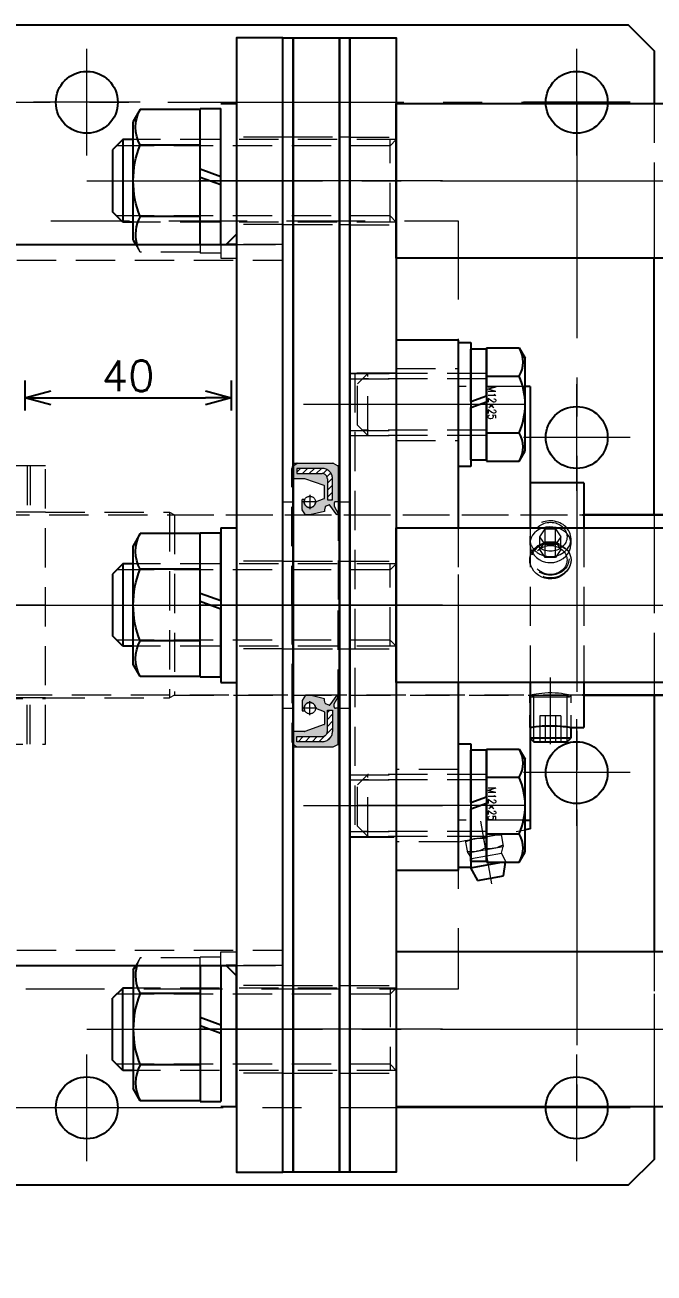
# Model space of a CAD drawing. Header units: millimetres. Extents: x 0 to 38884, y -3675 to 8056.
# Drawn here: x 27714.7 to 27836.7, y 4391.6 to 4633.7 of the extents above; entities that cross this region are included whole.
import ezdxf

# ---------------------------------------------------------------- set-up
doc = ezdxf.new("R2010")
doc.units = ezdxf.units.MM
doc.header["$LTSCALE"] = 2.4
doc.header["$PDMODE"] = 99
doc.header["$PDSIZE"] = 1
for name, pattern in [('CENTER2', [28.575, 19.05, -3.175, 3.175, -3.175]), ('Dashed', [2, 1, -1]), ('HIDDEN', [9.525, 6.35, -3.175]), ('HIDDEN2', [4.7625, 3.175, -1.5875])]:
    doc.linetypes.add(name, pattern=pattern)
for name, color, linetype, lineweight in [('01_外形線', 7, 'Continuous', 25), ('02_細線', 5, 'Continuous', 13), ('03_かくれ線', 6, 'HIDDEN2', 13), ('04_HIDDEN', 2, 'HIDDEN', 13), ('04_中心線', 1, 'CENTER2', 9), ('05_CENTER', 4, 'CENTER2', 13), ('08_DIM', 3, 'Continuous', 13)]:
    doc.layers.add(name, color=color, linetype=linetype, lineweight=lineweight)
doc.styles.add('KSS_TXT', font='txt.shx', dxfattribs={"bigfont": 'extfont2.shx'})
doc.styles.add('寸法用', font='simplex.shx', dxfattribs={"width": 0.8, "bigfont": '@extfont2.shx'})
doc.dimstyles.new('KSS_DIM', dxfattribs={"dimscale": 2, "dimtxt": 3, "dimasz": 2.5, "dimexe": 1.25, "dimexo": 0.625, "dimtad": 1, "dimdsep": 46, "dimtxsty": 'KSS_TXT', "dimblk": 'OPEN30', "dimcen": 0, "dimazin": 2, "dimtfac": 0.75, "dimtmove": 0, "dimatfit": 3, "dimldrblk": 'OPEN30', "dimfxl": 1.25, "dimtolj": 1, "dimarcsym": 0})
pattern_1 = [(225, (33364.2703, 4922.6824), (0.67351921, -0.67351921), [])]

# ---------------------------------------------------------------- blocks, each defined once
blk = doc.blocks.new('_Open30')
at = {"color": 0, "linetype": 'ByBlock', "lineweight": -2}
for p, q in [((-1, 0.2679), (0, 0)), ((0, 0), (-1, -0.2679)), ((0, 0), (-1, 0))]:
    blk.add_line(p, q, dxfattribs=at)
blk = doc.blocks.new('*D1161')
at = {"layer": '08_DIM', "color": 0, "lineweight": -2, "transparency": 16777216}
for p, q in [((27336.21, 4419.94), (27336.21, 4127.43)), ((28174.21, 4419.94), (28174.21, 4127.43)), ((27361.21, 4139.93), (28149.21, 4139.93))]:
    blk.add_line(p, q, dxfattribs=at)
at = {"layer": 'Defpoints', "color": 0, "transparency": 16777216}
for p in [(27336.21, 4426.19), (28174.21, 4426.19), (28174.21, 4139.93)]:
    blk.add_point(p, dxfattribs=at)
at = {"layer": '08_DIM', "color": 0, "lineweight": -2, "transparency": 16777216, "xscale": 25, "yscale": 25, "zscale": 25, "rotation": 180}
blk.add_blockref('_Open30', (27336.21, 4139.93), dxfattribs=at)
at = {"layer": '08_DIM', "color": 0, "lineweight": -2, "transparency": 16777216, "xscale": 25, "yscale": 25, "zscale": 25}
blk.add_blockref('_Open30', (28174.21, 4139.93), dxfattribs=at)
at = {"layer": '08_DIM', "color": 0, "transparency": 16777216, "insert": (27755.21, 4161.18), "char_height": 30, "attachment_point": 5, "style": 'KSS_TXT'}
blk.add_mtext('\\A1;838', dxfattribs=at)
blk = doc.blocks.new('*D1164')
at = {"layer": '08_DIM', "color": 0, "lineweight": -2, "transparency": 16777216}
for p, q in [((27351.21, 4422.52), (27351.21, 4208.84)), ((28159.21, 4422.52), (28159.21, 4208.84)), ((27376.21, 4221.34), (28134.21, 4221.34))]:
    blk.add_line(p, q, dxfattribs=at)
at = {"layer": 'Defpoints', "color": 0, "transparency": 16777216}
for p in [(27351.21, 4428.77), (28159.21, 4428.77), (28159.21, 4221.34)]:
    blk.add_point(p, dxfattribs=at)
at = {"layer": '08_DIM', "color": 0, "lineweight": -2, "transparency": 16777216, "xscale": 25, "yscale": 25, "zscale": 25, "rotation": 180}
blk.add_blockref('_Open30', (27351.21, 4221.34), dxfattribs=at)
at = {"layer": '08_DIM', "color": 0, "lineweight": -2, "transparency": 16777216, "xscale": 25, "yscale": 25, "zscale": 25}
blk.add_blockref('_Open30', (28159.21, 4221.34), dxfattribs=at)
at = {"layer": '08_DIM', "color": 0, "transparency": 16777216, "insert": (27755.21, 4242.59), "char_height": 30, "attachment_point": 5, "style": 'KSS_TXT'}
blk.add_mtext('\\A1;808', dxfattribs=at)
blk = doc.blocks.new('*D1185')
at = {"layer": '08_DIM', "color": 0, "lineweight": -2, "transparency": 16777216}
for p, q in [((28211.21, 4437.44), (28211.21, 3666.91)), ((24931.71, 3879.94), (24931.71, 3666.91)), ((24956.71, 3679.41), (28186.21, 3679.41))]:
    blk.add_line(p, q, dxfattribs=at)
at = {"layer": 'Defpoints', "color": 0, "transparency": 16777216}
for p in [(28211.21, 4443.69), (24931.71, 3886.19), (28211.21, 3679.41)]:
    blk.add_point(p, dxfattribs=at)
at = {"layer": '08_DIM', "color": 0, "lineweight": -2, "transparency": 16777216, "xscale": 25, "yscale": 25, "zscale": 25, "rotation": 180}
blk.add_blockref('_Open30', (24931.71, 3679.41), dxfattribs=at)
at = {"layer": '08_DIM', "color": 0, "lineweight": -2, "transparency": 16777216, "xscale": 25, "yscale": 25, "zscale": 25}
blk.add_blockref('_Open30', (28211.21, 3679.41), dxfattribs=at)
at = {"layer": '08_DIM', "color": 0, "transparency": 16777216, "insert": (26571.46, 3700.66), "char_height": 30, "attachment_point": 5, "style": 'KSS_TXT'}
blk.add_mtext('\\A1;3279.5', dxfattribs=at)
blk = doc.blocks.new('*D1196')
at = {"layer": '08_DIM', "color": 0, "lineweight": -2, "transparency": 16777216}
for p, q in [((28211.21, 4437.44), (28211.21, 3755.72)), ((26474.71, 4409.94), (26474.71, 3755.72)), ((26499.71, 3768.22), (28186.21, 3768.22))]:
    blk.add_line(p, q, dxfattribs=at)
at = {"layer": 'Defpoints', "color": 0, "transparency": 16777216}
for p in [(28211.21, 4443.69), (26474.71, 4416.19), (28211.21, 3768.22)]:
    blk.add_point(p, dxfattribs=at)
at = {"layer": '08_DIM', "color": 0, "lineweight": -2, "transparency": 16777216, "xscale": 25, "yscale": 25, "zscale": 25, "rotation": 180}
blk.add_blockref('_Open30', (26474.71, 3768.22), dxfattribs=at)
at = {"layer": '08_DIM', "color": 0, "lineweight": -2, "transparency": 16777216, "xscale": 25, "yscale": 25, "zscale": 25}
blk.add_blockref('_Open30', (28211.21, 3768.22), dxfattribs=at)
at = {"layer": '08_DIM', "color": 0, "transparency": 16777216, "insert": (27342.96, 3789.47), "char_height": 30, "attachment_point": 5, "style": 'KSS_TXT'}
blk.add_mtext('\\A1;1736.5', dxfattribs=at)
blk = doc.blocks.new('A$C5D2D39D7_1')
at = {"color": 0}
for points in [[(-152.5, 112.5), (152.5, 112.5), (157.5, 107.5), (157.5, -107.5), (152.5, -112.5), (-152.5, -112.5), (-157.5, -107.5), (-157.5, 107.5)], [(-119.5, 74.5), (119.5, 74.5), (119.5, -74.5), (-119.5, -74.5)]]:
    blk.add_lwpolyline(points, close=True, dxfattribs=at)
for centre in [(47.5, 97.5), (142.5, 97.5), (142.5, 32.5), (142.5, -32.5), (47.5, -97.5), (142.5, -97.5)]:
    blk.add_circle(centre, 6, dxfattribs=at)
at = {"layer": '05_CENTER'}
for p, q in [((47.5, 87.16), (47.5, 107.84)), ((142.5, 87.16), (142.5, 107.84)), ((57.84, 97.5), (37.16, 97.5)), ((152.84, 97.5), (132.16, 97.5)), ((142.5, 22.16), (142.5, 42.84)), ((152.84, 32.5), (132.16, 32.5)), ((142.5, -42.84), (142.5, -22.16)), ((152.84, -32.5), (132.16, -32.5)), ((47.5, -107.84), (47.5, -87.16)), ((142.5, -107.84), (142.5, -87.16)), ((57.84, -97.5), (37.16, -97.5)), ((152.84, -97.5), (132.16, -97.5))]:
    blk.add_line(p, q, dxfattribs=at)
at = {"layer": '05_CENTER', "color": 0, "transparency": 33554559}
blk.add_line((-673, 0), (542, 0), dxfattribs=at)
blk = doc.blocks.new('*D1219')
at = {"color": 0, "lineweight": -2, "transparency": 16777216}
for p, q in [((27714.71, 4564.77), (27714.71, 4558.89)), ((27754.71, 4564.77), (27754.71, 4558.89)), ((27719.71, 4561.39), (27749.71, 4561.39))]:
    blk.add_line(p, q, dxfattribs=at)
at = {"layer": 'Defpoints', "color": 0, "transparency": 16777216}
for p in [(27714.71, 4566.02), (27754.71, 4566.02), (27754.71, 4561.39)]:
    blk.add_point(p, dxfattribs=at)
at = {"color": 0, "lineweight": -2, "transparency": 16777216, "xscale": 5, "yscale": 5, "zscale": 5, "rotation": 180}
blk.add_blockref('_Open30', (27714.71, 4561.39), dxfattribs=at)
at = {"color": 0, "lineweight": -2, "transparency": 16777216, "xscale": 5, "yscale": 5, "zscale": 5}
blk.add_blockref('_Open30', (27754.71, 4561.39), dxfattribs=at)
at = {"color": 0, "transparency": 16777216, "insert": (27734.71, 4565.64), "char_height": 6, "attachment_point": 5, "style": 'KSS_TXT'}
blk.add_mtext('\\A1;40', dxfattribs=at)

msp = doc.modelspace()

# ---------------------------------------------------------------- hatches: boundary and pattern name
at = {"layer": '03_かくれ線', "transparency": 33554521}
h = msp.add_hatch(color=256, dxfattribs=at)
h.dxf.hatch_style = 1
h.paths.add_polyline_path([(27771.0619, 4541.1912), (27772.7255, 4541.8411, 0.30888362), (27772.7891, 4541.9343), (27772.7891, 4544.2862, 0.31906953), (27772.722, 4544.3807), (27768.9619, 4545.6912), (27766.5619, 4545.6912, -0.41421356), (27766.4619, 4545.7912), (27766.4619, 4547.6912), (27766.6016, 4547.9062), (27766.6016, 4548.0912, -0.50513433), (27766.7311, 4548.1867), (27767.4362, 4548.6735, -0.15221583), (27767.493, 4548.6912), (27774.4383, 4548.6912, -0.11643382), (27774.483, 4548.6806), (27775.4066, 4548.2188, -0.28407904), (27775.4619, 4548.1294), (27775.4619, 4541.2912, -0.41421356), (27775.3619, 4541.1912), (27774.9091, 4541.1912, 0.41421356), (27774.6591, 4540.9412), (27774.6591, 4540.3619), (27775.4619, 4538.9666), (27775.1694, 4538.6912), (27773.8132, 4540.5729, 0.3459578), (27773.6944, 4540.6071), (27773.003, 4540.3261, 0.2442226), (27772.9133, 4540.2209), (27772.7891, 4539.6823), (27772.7891, 4539.3532), (27769.9619, 4538.6912), (27769.1244, 4538.6912), (27768.4781, 4539.6814, -0.14557146), (27768.4619, 4539.736), (27768.4619, 4541.6108, -0.41421356), (27768.5619, 4541.7108), (27768.9923, 4541.7108, 1.28211346)])
h.paths.add_polyline_path([(27773.3553, 4541.5764), (27774.3553, 4541.5764), (27774.3553, 4545.6912, 0.41421356), (27772.3553, 4547.6912), (27767.4119, 4547.6912), (27767.4119, 4546.6912), (27772.3553, 4546.6912, -0.41421356), (27773.3553, 4545.6912)], flags=16)
at = {"layer": '03_かくれ線'}
h = msp.add_hatch(dxfattribs=at)
h.set_pattern_fill('ANSI31', color=256, scale=0.3, angle=180)
h.set_pattern_definition(pattern_1)
h.paths.add_polyline_path([(27774.3553, 4545.6912), (27774.3553, 4541.5764), (27773.3553, 4541.5764), (27773.3553, 4545.6912, 0.41421356), (27772.3553, 4546.6912), (27767.4119, 4546.6912), (27767.4119, 4547.6912), (27772.3553, 4547.6912, -0.41421356)])
at = {"layer": '03_かくれ線', "transparency": 33554521}
h = msp.add_hatch(color=256, dxfattribs=at)
h.dxf.hatch_style = 1
h.paths.add_polyline_path([(27771.0619, 4501.1912), (27772.7255, 4500.5412, -0.30888362), (27772.7891, 4500.4481), (27772.7891, 4498.0961, -0.31906953), (27772.722, 4498.0017), (27768.9619, 4496.6912), (27766.5619, 4496.6912, 0.41421356), (27766.4619, 4496.5912), (27766.4619, 4494.6912), (27766.6016, 4494.4762), (27766.6016, 4494.2912, 0.50513433), (27766.7311, 4494.1956), (27767.4362, 4493.7089, 0.15221583), (27767.493, 4493.6912), (27774.4383, 4493.6912, 0.11643382), (27774.483, 4493.7017), (27775.4066, 4494.1635, 0.28407904), (27775.4619, 4494.253), (27775.4619, 4501.0912, 0.41421356), (27775.3619, 4501.1912), (27774.9091, 4501.1912, -0.41421356), (27774.6591, 4501.4412), (27774.6591, 4502.0205), (27775.4619, 4503.4157), (27775.1694, 4503.6912), (27773.8132, 4501.8094, -0.3459578), (27773.6944, 4501.7752), (27773.003, 4502.0562, -0.2442226), (27772.9133, 4502.1614), (27772.7891, 4502.7), (27772.7891, 4503.0291), (27769.9619, 4503.6912), (27769.1244, 4503.6912), (27768.4781, 4502.701, 0.14557146), (27768.4619, 4502.6463), (27768.4619, 4500.7716, 0.41421356), (27768.5619, 4500.6716), (27768.9923, 4500.6716, -1.28211346)])
h.paths.add_polyline_path([(27773.3553, 4500.806), (27774.3553, 4500.806), (27774.3553, 4496.6912, -0.41421356), (27772.3553, 4494.6912), (27767.4119, 4494.6912), (27767.4119, 4495.6912), (27772.3553, 4495.6912, 0.41421356), (27773.3553, 4496.6912)], flags=16)
at = {"layer": '03_かくれ線'}
h = msp.add_hatch(dxfattribs=at)
h.set_pattern_fill('ANSI31', color=256, scale=0.3, angle=180)
h.set_pattern_definition(pattern_1)
h.paths.add_polyline_path([(27774.3553, 4496.6912), (27774.3553, 4500.806), (27773.3553, 4500.806), (27773.3553, 4496.6912, -0.41421356), (27772.3553, 4495.6912), (27767.4119, 4495.6912), (27767.4119, 4494.6912), (27772.3553, 4494.6912, 0.41421356)])

# ---------------------------------------------------------------- linework, layer by layer
for p, q in [((27786.7123, 4618.4636), (27926.7123, 4618.4636)), ((27786.7123, 4588.4636), (27786.7123, 4618.4636)), ((27735.7123, 4591.9636), (27736.216, 4591.0912)), ((27936.7123, 4588.4636), (27786.7123, 4588.4636)), ((27822.8619, 4538.6916), (27885.0619, 4538.6916)), ((27885.3144, 4538.6912), (27823.1144, 4538.6912)), ((27885.0619, 4503.6912), (27822.8619, 4503.6912)), ((27823.1144, 4503.6908), (27885.3144, 4503.6908)), ((27735.7123, 4450.4188), (27736.216, 4451.2912))]:
    msp.add_line(p, q)
at = {"color": 0}
for p, q in [((26483.7122, 4591.0912), (27755.7122, 4591.0912)), ((26483.7122, 4451.2912), (27755.7122, 4451.2912))]:
    msp.add_line(p, q, dxfattribs=at)
for points in [[(27521.7122, 4591.0912), (27521.7122, 4628.6912), (27526.7122, 4633.6912), (27831.7122, 4633.6912), (27836.7122, 4628.6912), (27836.7122, 4618.4636)], [(27836.7122, 4538.6912), (27836.7122, 4588.4636)], [(27836.7122, 4503.6912), (27836.7122, 4453.9188)], [(27836.7122, 4423.6912), (27836.7122, 4413.6912), (27831.7122, 4408.6912), (27526.7122, 4408.6912), (27521.7122, 4413.6912), (27521.7122, 4451.2912)]]:
    msp.add_lwpolyline(points, dxfattribs=at)
msp.add_lwpolyline([(27764.7122, 4631.1912), (27755.7122, 4631.1912), (27755.7122, 4411.1912), (27764.7122, 4411.1912)], close=True, dxfattribs=at)
for points in [[(27764.7123, 4411.1912), (27764.7123, 4631.1912), (27766.7123, 4631.1912), (27766.7123, 4411.1912)], [(27766.7123, 4411.1912), (27766.7123, 4631.1912), (27775.7123, 4631.1912), (27775.7123, 4411.1912)], [(27775.7123, 4411.1912), (27775.7123, 4631.1912), (27777.7123, 4631.1912), (27777.7123, 4411.1912)], [(27777.7123, 4411.1827), (27777.7123, 4631.1827), (27786.7123, 4631.1827), (27786.7123, 4411.1827)], [(27786.7123, 4536.1912), (27936.7123, 4536.1912), (27936.7123, 4506.1912), (27786.7123, 4506.1912)], [(27786.7123, 4423.9188), (27936.7123, 4423.9188), (27936.7123, 4453.9188), (27786.7123, 4453.9188)]]:
    msp.add_lwpolyline(points, close=True)
for points in [[(27733.7123, 4611.4636), (27731.7123, 4609.4636)], [(27735.7123, 4611.4636), (27733.7123, 4611.4636)], [(27733.7123, 4611.4636), (27733.7123, 4595.4636)], [(27731.7123, 4609.4636), (27731.7123, 4597.4636)], [(27733.7123, 4595.4636), (27731.7123, 4597.4636)], [(27735.7123, 4595.4636), (27733.7123, 4595.4636)], [(27733.7123, 4529.1912), (27731.7123, 4527.1912)], [(27735.7123, 4529.1912), (27733.7123, 4529.1912)], [(27733.7123, 4529.1912), (27733.7123, 4513.1912)], [(27731.7123, 4527.1912), (27731.7123, 4515.1912)], [(27733.7123, 4513.1912), (27731.7123, 4515.1912)], [(27735.7123, 4513.1912), (27733.7123, 4513.1912)], [(27733.7123, 4446.9188), (27731.7123, 4444.9188)], [(27733.7123, 4430.9188), (27733.7123, 4446.9188)], [(27735.7123, 4446.9188), (27733.7123, 4446.9188)], [(27731.7123, 4432.9188), (27731.7123, 4444.9188)], [(27733.7123, 4430.9188), (27731.7123, 4432.9188)], [(27735.7123, 4430.9188), (27733.7123, 4430.9188)]]:
    msp.add_lwpolyline(points)
at = {"color": 3}
for points in [[(27755.7122, 4591.0912), (27753.7122, 4591.0912), (27753.7122, 4591.0912), (27755.7122, 4593.0912)], [(27755.7122, 4451.2912), (27753.7122, 4451.2912), (27753.7122, 4451.2912), (27755.7122, 4449.2912)]]:
    msp.add_lwpolyline(points, close=True, dxfattribs=at)
at = {"color": 0}
for centre in [(27726.7122, 4618.6912), (27821.7122, 4618.6912), (27821.7122, 4553.6912), (27821.7122, 4488.6912), (27726.7122, 4423.6912), (27821.7122, 4423.6912)]:
    msp.add_circle(centre, 6, dxfattribs=at)
at = {"layer": '01_外形線'}
for points in [[(27752.7123, 4618.4636), (27755.7123, 4618.4636)], [(27755.7123, 4618.4636), (27755.7123, 4591.0912)], [(27737.0727, 4617.32), (27735.7123, 4614.9636)], [(27748.7123, 4617.32), (27737.0727, 4617.32)], [(27748.7123, 4591.0912), (27748.7123, 4617.4636)], [(27748.7123, 4617.4636), (27752.7123, 4617.4636)], [(27752.7123, 4604.2636), (27752.7123, 4617.4636)], [(27735.7123, 4591.9636), (27735.7123, 4614.9636)], [(27748.7123, 4610.3918), (27737.0727, 4610.3918)], [(27752.7123, 4604.2636), (27748.7123, 4605.7195)], [(27752.7123, 4602.6636), (27748.7123, 4604.1195)], [(27752.7123, 4591.0912), (27752.7123, 4604.2636)], [(27748.7123, 4596.5354), (27737.0727, 4596.5354)], [(27798.7123, 4572.5735), (27786.7123, 4572.5735)], [(27786.7123, 4572.5735), (27786.7123, 4536.1827)], [(27798.7123, 4572.5735), (27798.7123, 4536.1827)], [(27798.7123, 4572.082), (27798.7123, 4548.082)], [(27798.7123, 4572.082), (27801.2123, 4572.082)], [(27801.2123, 4572.082), (27801.2123, 4548.082)], [(27801.2123, 4560.682), (27801.2123, 4570.832)], [(27804.2123, 4570.832), (27801.2123, 4570.832)], [(27804.2123, 4571.0517), (27810.5751, 4571.0517)], [(27804.2123, 4571.0517), (27804.2123, 4549.1124)], [(27804.2123, 4561.7739), (27804.2123, 4570.832)], [(27810.5751, 4571.0517), (27811.7123, 4569.082)], [(27811.7123, 4551.082), (27811.7123, 4569.082)], [(27804.2123, 4565.5669), (27810.5751, 4565.5669)], [(27812.7123, 4563.5827), (27811.7123, 4563.5827)], [(27812.7123, 4563.5827), (27812.7123, 4536.1827)], [(27801.2123, 4560.682), (27804.2123, 4561.7739)], [(27801.2123, 4559.482), (27804.2123, 4560.5739)], [(27804.2123, 4549.332), (27804.2123, 4560.5739)], [(27801.2123, 4549.332), (27801.2123, 4559.482)], [(27804.2123, 4554.5972), (27810.5751, 4554.5972)], [(27810.5751, 4549.1124), (27811.7123, 4551.082)], [(27801.2123, 4549.332), (27804.2123, 4549.332)], [(27804.2123, 4549.1124), (27810.5751, 4549.1124)], [(27801.2123, 4548.082), (27798.7123, 4548.082)], [(27823.1123, 4544.9077), (27812.7123, 4544.9077)], [(27823.1123, 4544.9077), (27823.1123, 4536.1827)], [(27752.7123, 4536.1912), (27752.7123, 4506.1912)], [(27752.7123, 4536.1912), (27755.7123, 4536.1912)], [(27755.7123, 4536.1912), (27755.7123, 4506.1912)], [(27737.0727, 4535.0476), (27735.7123, 4532.6912)], [(27748.7123, 4535.0476), (27737.0727, 4535.0476)], [(27748.7123, 4523.447), (27748.7123, 4535.1912)], [(27748.7123, 4535.1912), (27752.7123, 4535.1912)], [(27748.7123, 4507.3348), (27748.7123, 4535.0476)], [(27752.7123, 4521.9912), (27752.7123, 4535.1912)], [(27735.7123, 4509.6912), (27735.7123, 4532.6912)], [(27748.7123, 4528.1194), (27737.0727, 4528.1194)], [(27752.7123, 4521.9912), (27748.7123, 4523.447)], [(27748.7123, 4507.1912), (27748.7123, 4521.847)], [(27752.7123, 4520.3912), (27748.7123, 4521.847)], [(27752.7123, 4507.1912), (27752.7123, 4520.3912)], [(27748.7123, 4514.263), (27737.0727, 4514.263)], [(27737.0727, 4507.3348), (27735.7123, 4509.6912)], [(27748.7123, 4507.3348), (27737.0727, 4507.3348)], [(27752.7123, 4507.1912), (27748.7123, 4507.1912)], [(27752.7123, 4506.1912), (27755.7123, 4506.1912)], [(27786.7123, 4506.1827), (27786.7123, 4469.7918)], [(27798.7123, 4506.1827), (27798.7123, 4469.7918)], [(27812.7123, 4506.1827), (27812.7123, 4477.7827)], [(27823.1123, 4506.1827), (27823.1123, 4497.4577)], [(27812.6998, 4497.4723), (27812.818, 4497.4915), (27813.0757, 4497.5314), (27813.4393, 4497.583), (27813.8845, 4497.6387), (27814.4204, 4497.6948), (27815.0069, 4497.7422), (27815.6579, 4497.7778), (27816.1279, 4497.7923), (27816.6123, 4497.7973)], [(27816.6123, 4497.7973), (27817.2689, 4497.7881), (27817.9256, 4497.7604), (27818.5269, 4497.719), (27819.0907, 4497.6663), (27819.5749, 4497.6104), (27819.9882, 4497.5549), (27820.2977, 4497.5087), (27820.5095, 4497.4748), (27820.6047, 4497.4589), (27820.6123, 4497.4577)], [(27820.5989, 4497.4577), (27823.1123, 4497.4577)], [(27820.6123, 4495.4497), (27820.6123, 4497.4599)], [(27812.7123, 4495.4497), (27820.6123, 4495.4497)], [(27812.7123, 4495.3497), (27813.3793, 4494.6827)], [(27819.8453, 4494.6827), (27820.6123, 4495.4497)], [(27798.7123, 4494.3003), (27798.7123, 4470.3003)], [(27798.7123, 4494.3003), (27801.2123, 4494.3003)], [(27801.2123, 4494.3003), (27801.2123, 4470.3003)], [(27801.2123, 4482.9003), (27801.2123, 4493.0503)], [(27804.2123, 4493.0503), (27801.2123, 4493.0503)], [(27804.2123, 4493.2699), (27810.5751, 4493.2699)], [(27804.2123, 4493.2699), (27804.2123, 4471.3306)], [(27804.2123, 4483.9922), (27804.2123, 4493.0503)], [(27810.5751, 4493.2699), (27811.7123, 4491.3003)], [(27813.3793, 4494.6827), (27819.8453, 4494.6827)], [(27811.7123, 4473.3003), (27811.7123, 4491.3003)], [(27804.2123, 4487.7851), (27810.5751, 4487.7851)], [(27801.2123, 4482.9003), (27804.2123, 4483.9922)], [(27801.2123, 4481.7003), (27804.2123, 4482.7922)], [(27804.2123, 4471.5503), (27804.2123, 4482.7922)], [(27801.2123, 4471.5503), (27801.2123, 4481.7003)], [(27811.7123, 4479.4513), (27812.7123, 4479.4513)], [(27804.2123, 4476.8155), (27810.5751, 4476.8155)], [(27812.7123, 4477.7827), (27811.7123, 4477.6063)], [(27810.5751, 4471.3306), (27811.7123, 4473.3003)], [(27801.1425, 4470.2593), (27807.1702, 4471.3221)], [(27801.2123, 4471.5503), (27804.2123, 4471.5503)], [(27804.2123, 4471.3306), (27810.5751, 4471.3306)], [(27807.5399, 4468.6457), (27807.9368, 4471.3221)], [(27786.7123, 4469.7918), (27798.7123, 4469.7918)], [(27801.2123, 4470.3003), (27798.7123, 4470.3003)], [(27801.1425, 4470.2593), (27802.4977, 4467.7566)], [(27802.4977, 4467.7566), (27807.5399, 4468.6457)], [(27748.7123, 4451.2912), (27748.7123, 4424.9188)], [(27752.7123, 4451.2912), (27752.7123, 4438.1188)], [(27755.7123, 4423.9188), (27755.7123, 4451.2912)], [(27735.7123, 4450.4188), (27735.7123, 4427.4188)], [(27748.7123, 4445.847), (27737.0727, 4445.847)], [(27752.7123, 4439.7188), (27748.7123, 4441.1746)], [(27752.7123, 4438.1188), (27748.7123, 4439.5746)], [(27752.7123, 4438.1188), (27752.7123, 4424.9188)], [(27748.7123, 4431.9906), (27737.0727, 4431.9906)], [(27737.0727, 4425.0624), (27735.7123, 4427.4188)], [(27748.7123, 4425.0624), (27737.0727, 4425.0624)], [(27748.7123, 4424.9188), (27752.7123, 4424.9188)], [(27752.7123, 4423.9188), (27755.7123, 4423.9188)]]:
    msp.add_lwpolyline(points, dxfattribs=at)
for points in [[(27737.0727, 4610.3918, -0.26794907), (27737.0727, 4617.32)], [(27737.0727, 4596.5354, -0.19636667), (27737.0727, 4610.3918)], [(27810.5751, 4565.5669, 0.26794908), (27810.5751, 4571.0517)], [(27810.5751, 4554.5972, 0.20733158), (27810.5751, 4565.5669)], [(27810.5751, 4549.1124, 0.26794908), (27810.5751, 4554.5972)], [(27737.0727, 4528.1194, -0.26794907), (27737.0727, 4535.0476)], [(27737.0727, 4514.263, -0.19636667), (27737.0727, 4528.1194)], [(27737.0727, 4507.3348, -0.26794907), (27737.0727, 4514.263)], [(27810.5751, 4487.7851, 0.26794908), (27810.5751, 4493.2699)], [(27810.5751, 4476.8155, 0.20733158), (27810.5751, 4487.7851)], [(27810.5751, 4471.3306, 0.26794908), (27810.5751, 4476.8155)], [(27737.0727, 4445.847, 0.19636667), (27737.0727, 4431.9906)], [(27737.0727, 4431.9906, 0.26794907), (27737.0727, 4425.0624)]]:
    msp.add_lwpolyline(points, format="xyb", dxfattribs=at)
for centre, start, end in [((27743.0727, 4593.0713), 150.000013, 196.606958), ((27743.0727, 4449.3111), 163.393042, 209.999987)]:
    msp.add_arc(centre, 6.9282, start, end, dxfattribs=at)
at = {"layer": '02_細線'}
for points in [[(27735.7123, 4610.2636), (27732.5123, 4610.2636)], [(27735.7123, 4596.6636), (27732.5123, 4596.6636)], [(27735.7123, 4527.9912), (27732.5123, 4527.9912)], [(27735.7123, 4514.3912), (27732.5123, 4514.3912)], [(27813.3793, 4494.6827), (27813.3793, 4497.5745)], [(27819.8453, 4494.6827), (27819.8453, 4497.5745)], [(27735.7123, 4445.7188), (27732.5123, 4445.7188)], [(27735.7123, 4432.1188), (27732.5123, 4432.1188)]]:
    msp.add_lwpolyline(points, dxfattribs=at)
at = {"layer": '03_かくれ線'}
for p, q in [((27836.7122, 4618.4636), (27836.7122, 4588.4636)), ((27836.7122, 4618.4636), (27836.7122, 4588.4636)), ((27764.7122, 4611.958), (27755.7122, 4611.958)), ((27764.7123, 4611.9636), (27766.7123, 4611.9636)), ((27766.7123, 4611.9636), (27775.7123, 4611.9636)), ((27775.7123, 4611.9636), (27777.7123, 4611.9636)), ((27777.7123, 4611.9551), (27786.7123, 4611.9551)), ((27764.7122, 4594.9636), (27755.7122, 4594.9636)), ((27764.7123, 4594.9636), (27766.7123, 4594.9636)), ((27766.7123, 4594.9636), (27775.7123, 4594.9636)), ((27775.7123, 4594.9636), (27777.7123, 4594.9636)), ((27777.7123, 4594.9551), (27786.7123, 4594.9551)), ((27748.7123, 4591.0912), (27748.7123, 4589.4636)), ((27752.7123, 4591.0912), (27752.7123, 4588.4636)), ((27755.7122, 4591.0912), (27764.7122, 4591.0912)), ((27764.7122, 4591.0912), (27755.7122, 4591.0912)), ((27755.7123, 4591.0912), (27755.7123, 4588.4636)), ((27764.7122, 4591.0912), (27764.7122, 4451.2912)), ((26478.7122, 4588.0912), (27764.7122, 4588.0912)), ((27777.7123, 4566.1741), (27786.7123, 4566.1741)), ((27777.7123, 4566.0735), (27786.7123, 4566.0735)), ((27777.7123, 4565.0735), (27786.7123, 4565.0735)), ((27811.7123, 4563.5827), (27798.7123, 4563.5827)), ((27777.7123, 4555.0735), (27786.7123, 4555.0735)), ((27777.7123, 4554.0735), (27786.7123, 4554.0735)), ((27715.11, 4548.1912), (27715.11, 4539.2912)), ((27715.71, 4548.1912), (27715.71, 4539.2912)), ((27766.7123, 4548.6912), (27775.7123, 4548.6912)), ((27764.7123, 4541.1912), (27766.7123, 4541.1912)), ((27775.7123, 4541.1912), (27777.7123, 4541.1912)), ((27718.71, 4539.1912), (26515.71, 4539.1912)), ((27696.5424, 4538.6916), (27822.8619, 4538.6916)), ((27706.71, 4539.2912), (27718.71, 4539.2912)), ((27718.71, 4539.1912), (27742.7122, 4539.1912)), ((27742.7122, 4539.1912), (27742.7122, 4503.1912)), ((27742.7122, 4539.1912), (27743.7122, 4538.6912)), ((27743.7122, 4538.6912), (27743.712, 4503.6912)), ((27743.7122, 4538.6912), (27823.1144, 4538.6912)), ((27836.7122, 4538.6916), (27836.7122, 4503.6912)), ((27836.7122, 4538.6916), (27836.7122, 4503.6912)), ((27786.7123, 4536.1827), (27786.7123, 4506.1827)), ((27798.7123, 4536.1827), (27798.7123, 4506.1827)), ((27764.7122, 4529.6856), (27755.7122, 4529.6856)), ((27764.7123, 4529.6912), (27766.7123, 4529.6912)), ((27766.7123, 4529.6912), (27775.7123, 4529.6912)), ((27775.7123, 4529.6912), (27777.7123, 4529.6912)), ((27777.7123, 4529.6827), (27786.7123, 4529.6827)), ((27718.71, 4521.1912), (26515.71, 4521.1912)), ((27703.0028, 4521.1912), (27722.3303, 4521.1912)), ((27718.71, 4521.1912), (27743.7122, 4521.1912)), ((27764.7122, 4512.6912), (27755.7122, 4512.6912)), ((27764.7123, 4512.6912), (27766.7123, 4512.6912)), ((27766.7123, 4512.6912), (27775.7123, 4512.6912)), ((27775.7123, 4512.6912), (27777.7123, 4512.6912)), ((27777.7123, 4512.6827), (27786.7123, 4512.6827)), ((27718.71, 4503.1912), (26515.71, 4503.1912)), ((27822.8619, 4503.6912), (27662.1013, 4503.6912)), ((27706.71, 4503.0912), (27718.71, 4503.0912)), ((27715.11, 4494.1912), (27715.11, 4503.0912)), ((27715.71, 4494.1912), (27715.71, 4503.0912)), ((27718.71, 4503.1912), (27742.7122, 4503.1912)), ((27743.7122, 4503.6912), (27742.7122, 4503.1912)), ((27743.7122, 4503.6912), (27823.1144, 4503.6908)), ((27764.7123, 4501.1912), (27766.7123, 4501.1912)), ((27775.7123, 4501.1912), (27777.7123, 4501.1912)), ((27766.7123, 4493.6912), (27775.7123, 4493.6912)), ((27777.7123, 4488.2918), (27786.7123, 4488.2918)), ((27777.7123, 4487.2918), (27786.7123, 4487.2918)), ((27811.7123, 4479.4513), (27798.7123, 4479.4513)), ((27777.7123, 4477.2918), (27786.7123, 4477.2918)), ((27777.7123, 4476.2918), (27786.7123, 4476.2918)), ((27777.7123, 4476.1912), (27786.7123, 4476.1912)), ((27798.7123, 4475.2918), (27811.7123, 4477.6063)), ((27807.1702, 4471.3221), (27807.9574, 4471.4609)), ((27807.9574, 4471.4609), (27807.9368, 4471.3221)), ((26478.7122, 4454.2912), (27764.7122, 4454.2912)), ((27752.7123, 4451.2912), (27752.7123, 4453.9188)), ((27755.7123, 4451.2912), (27755.7123, 4453.9188)), ((27836.7122, 4453.9188), (27836.7122, 4423.9188)), ((27748.7123, 4451.2912), (27748.7123, 4452.9188)), ((27755.7122, 4451.2912), (27764.7122, 4451.2912)), ((27764.7122, 4451.2912), (27755.7122, 4451.2912)), ((27764.7122, 4447.4132), (27755.7122, 4447.4132)), ((27764.7123, 4447.4188), (27766.7123, 4447.4188)), ((27766.7123, 4447.4188), (27775.7123, 4447.4188)), ((27775.7123, 4447.4188), (27777.7123, 4447.4188)), ((27777.7123, 4447.4102), (27786.7123, 4447.4102)), ((27764.7122, 4430.4188), (27755.7122, 4430.4188)), ((27764.7123, 4430.4188), (27766.7123, 4430.4188)), ((27766.7123, 4430.4188), (27775.7123, 4430.4188)), ((27775.7123, 4430.4188), (27777.7123, 4430.4188)), ((27777.7123, 4430.4102), (27786.7123, 4430.4102))]:
    msp.add_line(p, q, dxfattribs=at)
for points in [[(27786.7123, 4611.4636), (27735.7123, 4611.4636)], [(27785.5123, 4595.4636), (27785.5123, 4611.4636)], [(27785.5123, 4610.2636), (27786.7123, 4611.4636)], [(27785.5123, 4610.2636), (27735.7123, 4610.2636)], [(27785.5123, 4596.6636), (27735.7123, 4596.6636)], [(27785.5123, 4596.6636), (27786.7123, 4595.4636)], [(27786.7123, 4595.4636), (27735.7123, 4595.4636)], [(27737.0727, 4589.6072), (27736.216, 4591.0912)], [(27748.7123, 4589.6072), (27737.0727, 4589.6072)], [(27752.7123, 4589.4636), (27748.7123, 4589.4636)], [(27752.7123, 4591.0912), (27752.7123, 4591.0912)], [(27752.7123, 4588.4636), (27755.7123, 4588.4636)], [(27778.7123, 4566.1827), (27778.7123, 4476.1827)], [(27786.7123, 4566.1827), (27778.7123, 4566.1827)], [(27781.2123, 4566.082), (27779.2123, 4564.082)], [(27804.2123, 4565.082), (27780.2123, 4565.082)], [(27804.2123, 4566.082), (27781.2123, 4566.082)], [(27781.2123, 4554.082), (27781.2123, 4566.082)], [(27786.7123, 4567.0735), (27798.7123, 4567.0735)], [(27779.2123, 4556.082), (27779.2123, 4564.082)], [(27781.2123, 4554.082), (27779.2123, 4556.082)], [(27804.2123, 4555.082), (27780.2123, 4555.082)], [(27804.2123, 4554.082), (27781.2123, 4554.082)], [(27786.7123, 4553.0735), (27798.7123, 4553.0735)], [(27766.4619, 4538.6912), (27775.4619, 4538.6912)], [(27820.6123, 4533.0449), (27820.5884, 4533.4207), (27820.4609, 4533.9752), (27820.2281, 4534.4956), (27819.8936, 4534.9704), (27819.4689, 4535.3871), (27818.9578, 4535.7397), (27818.38, 4536.0161), (27817.7502, 4536.2098), (27817.0873, 4536.3173), (27816.4186, 4536.3355), (27815.7555, 4536.2669), (27815.1212, 4536.1132), (27814.5282, 4535.8785), (27813.9887, 4535.5632), (27813.5221, 4535.1766), (27813.1388, 4534.7209), (27812.8539, 4534.211), (27812.6777, 4533.6614), (27812.6125, 4533.0851), (27812.6123, 4533.0454)], [(27812.7123, 4536.1827), (27812.7123, 4506.1827)], [(27823.1123, 4536.1827), (27823.1123, 4506.1827)], [(27812.6123, 4534.0492), (27812.6123, 4533.0449)], [(27814.5915, 4534.4327), (27815.6019, 4535.9482)], [(27814.5915, 4531.9327), (27814.5915, 4534.4327)], [(27815.6019, 4532.9171), (27814.5915, 4534.4327)], [(27815.6019, 4535.9482), (27817.6226, 4535.9482)], [(27815.6019, 4533.4482), (27815.6019, 4535.9482)], [(27817.6226, 4535.9482), (27818.633, 4534.4327)], [(27817.6226, 4533.4482), (27817.6226, 4535.9482)], [(27818.633, 4534.4327), (27817.6226, 4532.9171)], [(27818.633, 4531.9327), (27818.633, 4534.4327)], [(27820.6123, 4533.044), (27820.6123, 4534.0492)], [(27812.6123, 4533.0454), (27812.6608, 4532.5052), (27812.818, 4531.9316), (27813.0804, 4531.3824), (27813.4393, 4530.8731), (27813.8917, 4530.4152), (27814.4204, 4530.0289), (27815.0161, 4529.7266), (27815.6579, 4529.521), (27816.1315, 4529.4389), (27816.6123, 4529.4112)], [(27812.7076, 4530.6735), (27812.8787, 4531.1453), (27813.1625, 4531.6273), (27813.5453, 4532.0612), (27814.0116, 4532.4317), (27814.5619, 4532.7365), (27815.1717, 4532.9631), (27815.8208, 4533.1055), (27816.4933, 4533.1638), (27817.1534, 4533.1373), (27817.7981, 4533.03), (27818.4066, 4532.8439), (27818.9661, 4532.5828), (27819.4716, 4532.2421), (27819.8979, 4531.8337), (27820.2361, 4531.3572), (27820.471, 4530.8292), (27820.5766, 4530.3891), (27820.6123, 4529.9327)], [(27814.5915, 4531.9327), (27815.6019, 4533.4482)], [(27815.6019, 4530.4171), (27814.5915, 4531.9327)], [(27815.6019, 4533.4482), (27817.6226, 4533.4482)], [(27815.6019, 4532.9171), (27817.6226, 4532.9171)], [(27815.6019, 4530.4171), (27815.6019, 4532.9171)], [(27816.6123, 4529.4112), (27817.2784, 4529.4648), (27817.9256, 4529.6217), (27818.5349, 4529.8775), (27819.0907, 4530.2218), (27819.581, 4530.648), (27819.9882, 4531.1384), (27820.3012, 4531.6815), (27820.5095, 4532.2565), (27820.6049, 4532.8403), (27820.6123, 4533.0449)], [(27817.6226, 4533.4482), (27818.633, 4531.9327)], [(27817.6226, 4530.4171), (27817.6226, 4532.9171)], [(27818.633, 4531.9327), (27817.6226, 4530.4171)], [(27786.7123, 4529.1912), (27735.7123, 4529.1912)], [(27785.5123, 4513.1912), (27785.5123, 4529.1912)], [(27785.5123, 4527.9912), (27786.7123, 4529.1912)], [(27812.6123, 4529.9327), (27812.6328, 4530.2805), (27812.694, 4530.6201), (27812.7076, 4530.6735)], [(27812.6981, 4529.2092), (27812.6464, 4529.4773), (27812.6123, 4529.9327)], [(27820.6123, 4529.9327), (27820.5567, 4529.3531), (27820.3935, 4528.7783), (27820.1264, 4528.2263), (27819.7647, 4527.7133), (27819.3093, 4527.2493), (27818.7787, 4526.8576), (27818.1782, 4526.5498), (27817.5315, 4526.342), (27816.8684, 4526.2455), (27816.1978, 4526.2581), (27815.5524, 4526.3776), (27814.9366, 4526.5966), (27814.3625, 4526.9111), (27813.8499, 4527.3069), (27813.4034, 4527.7832), (27813.0471, 4528.3147), (27812.7923, 4528.8862), (27812.6981, 4529.2092)], [(27817.6226, 4530.4171), (27815.6019, 4530.4171)], [(27785.5123, 4527.9912), (27735.7123, 4527.9912)], [(27785.5123, 4514.3912), (27735.7123, 4514.3912)], [(27785.5123, 4514.3912), (27786.7123, 4513.1912)], [(27786.7123, 4513.1912), (27735.7123, 4513.1912)], [(27766.4619, 4503.6912), (27775.4619, 4503.6912)], [(27820.6123, 4503.6827), (27820.5587, 4503.6948), (27820.3935, 4503.7314), (27820.1311, 4503.7863), (27819.7647, 4503.8567), (27819.3165, 4503.9326), (27818.7787, 4504.0087), (27818.1877, 4504.0732), (27817.5315, 4504.1211), (27816.8784, 4504.1438), (27816.1978, 4504.1409), (27815.5613, 4504.1135), (27814.9366, 4504.0637), (27814.3697, 4503.999), (27813.8499, 4503.9234), (27813.4088, 4503.8474), (27813.0471, 4503.7769), (27812.7949, 4503.7235), (27812.6464, 4503.6904), (27812.6123, 4503.6827)], [(27812.6123, 4503.6827), (27812.9958, 4503.2992)], [(27813.3793, 4503.6827), (27812.9958, 4503.2992)], [(27820.2288, 4503.2992), (27812.9958, 4503.2992)], [(27813.3793, 4497.5741), (27813.3793, 4503.6827)], [(27820.2288, 4503.2992), (27819.8453, 4503.6827)], [(27819.8453, 4497.5741), (27819.8453, 4503.6827)], [(27820.2288, 4503.2992), (27820.6123, 4503.6827)], [(27814.5915, 4499.6827), (27814.5915, 4494.6827)], [(27818.633, 4499.6827), (27814.5915, 4499.6827)], [(27815.6019, 4499.6827), (27815.6019, 4494.6827)], [(27817.6226, 4499.6827), (27817.6226, 4494.6827)], [(27818.633, 4499.6827), (27818.633, 4494.6827)], [(27812.6123, 4497.4577), (27812.6998, 4497.4723)], [(27812.6123, 4497.4577), (27812.6123, 4495.4497)], [(27816.8521, 4497.7961), (27816.4994, 4497.797)], [(27812.6123, 4495.4497), (27812.7123, 4495.3497)], [(27812.6123, 4495.4497), (27812.7123, 4495.4497)], [(27781.2123, 4488.3003), (27779.2123, 4486.3003)], [(27804.2123, 4488.3003), (27781.2123, 4488.3003)], [(27781.2123, 4476.3003), (27781.2123, 4488.3003)], [(27798.7123, 4489.2918), (27786.7123, 4489.2918)], [(27779.2123, 4478.3003), (27779.2123, 4486.3003)], [(27804.2123, 4487.3003), (27780.2123, 4487.3003)], [(27781.2123, 4476.3003), (27779.2123, 4478.3003)], [(27778.7123, 4476.1827), (27786.7123, 4476.1827)], [(27804.2123, 4477.3003), (27780.2123, 4477.3003)], [(27804.2123, 4476.3003), (27781.2123, 4476.3003)], [(27800.5891, 4473.1674), (27800.1654, 4475.5703)], [(27801.8889, 4475.8742), (27801.7668, 4475.8509), (27801.3696, 4475.7511), (27800.9811, 4475.6181), (27800.2197, 4475.2625)], [(27803.6666, 4475.8702), (27803.225, 4475.9225), (27802.7828, 4475.9447), (27802.3337, 4475.9302), (27801.8889, 4475.8742)], [(27805.3357, 4476.482), (27805.2136, 4476.4587), (27804.8164, 4476.3588), (27804.428, 4476.2258), (27803.6666, 4475.8702)], [(27803.6666, 4475.8702), (27803.9817, 4474.083)], [(27807.1134, 4476.478), (27806.6718, 4476.5303), (27806.2296, 4476.5525), (27805.7805, 4476.538), (27805.3357, 4476.482)], [(27807.0591, 4476.7858), (27807.4828, 4474.3829)], [(27798.7123, 4475.2918), (27786.7123, 4475.2918)], [(27800.5349, 4473.4752), (27800.9765, 4473.4229), (27801.4186, 4473.4008), (27801.8677, 4473.4153), (27802.3126, 4473.4713)], [(27800.5891, 4473.1674), (27807.4828, 4474.3829)], [(27800.5891, 4473.1674), (27801.3311, 4472.0695)], [(27801.3311, 4472.0695), (27807.1611, 4473.0975)], [(27802.3126, 4473.4713), (27802.4346, 4473.4945), (27802.8318, 4473.5944), (27803.2203, 4473.7274), (27803.9817, 4474.083)], [(27803.9817, 4474.083), (27804.4233, 4474.0307), (27804.8654, 4474.0085), (27805.3146, 4474.023), (27805.7594, 4474.079)], [(27805.7594, 4474.079), (27805.8814, 4474.1023), (27806.2786, 4474.2021), (27806.6671, 4474.3352), (27807.4285, 4474.6908)], [(27807.1611, 4473.0975), (27807.4828, 4474.3829)], [(27807.9574, 4471.4609), (27807.1611, 4473.0975)], [(27801.3311, 4472.0695), (27801.1425, 4470.2593)], [(27752.7123, 4453.9188), (27755.7123, 4453.9188)], [(27737.0727, 4452.7752), (27736.216, 4451.2912)], [(27748.7123, 4452.7752), (27737.0727, 4452.7752)], [(27752.7123, 4452.9188), (27748.7123, 4452.9188)], [(27752.7123, 4451.2912), (27752.7123, 4451.2912)], [(27786.7123, 4446.9188), (27735.7123, 4446.9188)], [(27785.5123, 4446.9188), (27785.5123, 4430.9188)], [(27785.5123, 4445.7188), (27786.7123, 4446.9188)], [(27785.5123, 4445.7188), (27735.7123, 4445.7188)], [(27785.5123, 4432.1188), (27735.7123, 4432.1188)], [(27785.5123, 4432.1188), (27786.7123, 4430.9188)], [(27786.7123, 4430.9188), (27735.7123, 4430.9188)]]:
    msp.add_lwpolyline(points, dxfattribs=at)
msp.add_lwpolyline([(27706.71, 4494.1912), (27718.71, 4494.1912), (27718.71, 4548.1912), (27706.71, 4548.1912)], close=True, dxfattribs=at)
for points in [[(27772.7891, 4539.3532), (27769.9619, 4538.6912), (27769.1244, 4538.6912), (27768.4781, 4539.6814, -0.14557146), (27768.4619, 4539.736), (27768.4619, 4541.6108, -0.41421356), (27768.5619, 4541.7108), (27768.9923, 4541.7108, 1.28211346), (27771.0619, 4541.1912), (27772.7255, 4541.8411, 0.30888362), (27772.7891, 4541.9343), (27772.7891, 4544.2862, 0.31906953), (27772.722, 4544.3807), (27768.9779, 4545.6856, 0.08403741), (27768.9449, 4545.6912), (27766.5619, 4545.6912, -0.41421356), (27766.4619, 4545.7912), (27766.4619, 4547.6912), (27766.6016, 4547.9062), (27766.6016, 4548.0912, -0.41421356), (27766.7016, 4548.1912), (27766.7376, 4548.1912), (27767.4362, 4548.6735, -0.15221583), (27767.493, 4548.6912), (27774.4383, 4548.6912, -0.11643382), (27774.483, 4548.6806), (27775.4066, 4548.2188, -0.28407904), (27775.4619, 4548.1294), (27775.4619, 4541.2912, -0.41421356), (27775.3619, 4541.1912), (27774.9091, 4541.1912, 0.41421356), (27774.6591, 4540.9412), (27774.6591, 4540.3619), (27775.4619, 4538.9666), (27775.1694, 4538.6912), (27773.8132, 4540.5729, 0.3459578), (27773.6944, 4540.6071), (27773.003, 4540.3261, 0.2442226), (27772.9133, 4540.2209), (27772.7891, 4539.6823)], [(27767.4119, 4546.6912), (27772.3553, 4546.6912, -0.41421356), (27773.3553, 4545.6912), (27773.3553, 4541.5764), (27774.3553, 4541.5764), (27774.3553, 4545.6912, 0.41421356), (27772.3553, 4547.6912), (27767.4119, 4547.6912)], [(27772.7891, 4503.0291), (27769.9619, 4503.6912), (27769.1244, 4503.6912), (27768.4781, 4502.701, 0.14557146), (27768.4619, 4502.6463), (27768.4619, 4500.7716, 0.41421356), (27768.5619, 4500.6716), (27768.9923, 4500.6716, -1.28211346), (27771.0619, 4501.1912), (27772.7255, 4500.5412, -0.30888362), (27772.7891, 4500.4481), (27772.7891, 4498.0961, -0.31906953), (27772.722, 4498.0017), (27768.9779, 4496.6967, -0.08403741), (27768.9449, 4496.6912), (27766.5619, 4496.6912, 0.41421356), (27766.4619, 4496.5912), (27766.4619, 4494.6912), (27766.6016, 4494.4762), (27766.6016, 4494.2912, 0.41421356), (27766.7016, 4494.1912), (27766.7376, 4494.1912), (27767.4362, 4493.7089, 0.15221583), (27767.493, 4493.6912), (27774.4383, 4493.6912, 0.11643382), (27774.483, 4493.7017), (27775.4066, 4494.1635, 0.28407904), (27775.4619, 4494.253), (27775.4619, 4501.0912, 0.41421356), (27775.3619, 4501.1912), (27774.9091, 4501.1912, -0.41421356), (27774.6591, 4501.4412), (27774.6591, 4502.0205), (27775.4619, 4503.4157), (27775.1694, 4503.6912), (27773.8132, 4501.8094, -0.3459578), (27773.6944, 4501.7752), (27773.003, 4502.0562, -0.2442226), (27772.9133, 4502.1614), (27772.7891, 4502.7)], [(27767.4119, 4495.6912), (27772.3553, 4495.6912, 0.41421356), (27773.3553, 4496.6912), (27773.3553, 4500.806), (27774.3553, 4500.806), (27774.3553, 4496.6912, -0.41421356), (27772.3553, 4494.6912), (27767.4119, 4494.6912)]]:
    msp.add_lwpolyline(points, format="xyb", close=True, dxfattribs=at)
for points in [[(27766.4619, 4521.1912), (27766.4619, 4545.7912), (27766.4619, 4547.6912), (27766.6016, 4547.9062), (27766.6016, 4548.0912, -0.41421356), (27766.7016, 4548.1912), (27766.7376, 4548.1912), (27767.4362, 4548.6735, -0.15221583), (27767.493, 4548.6912), (27774.4383, 4548.6912, -0.11643382), (27774.483, 4548.6806), (27775.4066, 4548.2188, -0.28407904), (27775.4619, 4548.1294), (27775.4619, 4541.2912), (27775.4619, 4521.1912)], [(27766.4619, 4521.1912), (27766.4619, 4496.5912), (27766.4619, 4494.6912), (27766.6016, 4494.4762), (27766.6016, 4494.2912, 0.41421356), (27766.7016, 4494.1912), (27766.7376, 4494.1912), (27767.4362, 4493.7089, 0.15221583), (27767.493, 4493.6912), (27774.4383, 4493.6912, 0.11643382), (27774.483, 4493.7017), (27775.4066, 4494.1635, 0.28407904), (27775.4619, 4494.253), (27775.4619, 4501.0912), (27775.4619, 4521.1912)]]:
    msp.add_lwpolyline(points, format="xyb", dxfattribs=at)
at = {"layer": '03_かくれ線', "linetype": 'Dashed'}
for points in [[(27812.6123, 4497.4577), (27812.6123, 4503.6827)], [(27820.6123, 4497.4577), (27820.6123, 4503.6827)]]:
    msp.add_lwpolyline(points, dxfattribs=at)
at = {"layer": '03_かくれ線'}
for centre in [(27769.9619, 4541.1912), (27769.9619, 4501.1912)]:
    msp.add_circle(centre, 1.1, dxfattribs=at)
for centre, start, end in [((27743.0727, 4593.0713), 196.606958, 209.999987), ((27743.0727, 4449.3111), 150.000013, 163.393042)]:
    msp.add_arc(centre, 6.9282, start, end, dxfattribs=at)
for start_param, end_param in [(3.14159265, 6.05911002), (6.05911002, 6.28318531), (0, 1.57079633), (1.57079633, 3.14159265)]:
    msp.add_ellipse((27816.6123, 4534.0492), major_axis=(-4, 0), ratio=0.8660254, start_param=start_param, end_param=end_param, dxfattribs=at)
for centre, major_axis in [((27816.6123, 4534.4327), (3.233, 0)), ((27816.6123, 4529.9327), (-4, 0)), ((27816.6123, 4530.1244), (3.6165, 0)), ((27816.6123, 4529.9327), (3.233, 0))]:
    msp.add_ellipse(centre, major_axis=major_axis, ratio=0.8660254, dxfattribs=at)
at = {"layer": '04_中心線'}
for p, q in [((27726.7122, 4608.3528), (27726.7122, 4629.0295)), ((27821.7122, 4608.3528), (27821.7122, 4629.0295)), ((27832.0506, 4618.6912), (27811.3738, 4618.6912)), ((27726.7123, 4603.4636), (27974.7123, 4603.4636)), ((27771.7091, 4603.4636), (27748.3357, 4603.4636)), ((27775.7123, 4603.4636), (27755.7123, 4603.4636)), ((27784.7123, 4603.4636), (27757.7123, 4603.4636)), ((27786.7123, 4603.4636), (27766.7123, 4603.4636)), ((27795.7123, 4603.4551), (27768.7123, 4603.4551)), ((27821.7122, 4543.3528), (27821.7122, 4564.0295)), ((27795.7123, 4560.082), (27768.7123, 4560.082)), ((27832.0506, 4553.6912), (27811.3738, 4553.6912)), ((26459.1139, 4521.1912), (27784.7122, 4521.1912)), ((26495.7122, 4521.1912), (28088.7122, 4521.1912)), ((27516.7122, 4521.1912), (27841.7122, 4521.1912)), ((27681.2682, 4521.1912), (28083.71, 4521.1912)), ((27726.7123, 4521.1912), (27974.7123, 4521.1912)), ((27771.7091, 4521.1912), (27748.3357, 4521.1912)), ((27771.7091, 4521.1912), (27748.3357, 4521.1912)), ((27775.7123, 4521.1912), (27755.7123, 4521.1912)), ((27784.7123, 4521.1912), (27757.7123, 4521.1912)), ((27786.7123, 4521.1912), (27766.7123, 4521.1912)), ((27795.7123, 4521.1827), (27768.7123, 4521.1827)), ((27795.7123, 4521.1827), (27768.7123, 4521.1827)), ((27821.7122, 4478.3528), (27821.7122, 4499.0295)), ((27832.0506, 4488.6912), (27811.3738, 4488.6912)), ((27795.7123, 4482.2833), (27768.7123, 4482.2833)), ((27726.7123, 4438.9188), (27974.7123, 4438.9188)), ((27771.7091, 4438.9188), (27748.3357, 4438.9188)), ((27775.7123, 4438.9188), (27755.7123, 4438.9188)), ((27784.7123, 4438.9188), (27757.7123, 4438.9188)), ((27786.7123, 4438.9188), (27766.7123, 4438.9188)), ((27795.7123, 4438.9102), (27768.7123, 4438.9102)), ((27726.7122, 4413.3528), (27726.7122, 4434.0295)), ((27821.7122, 4413.3528), (27821.7122, 4434.0295)), ((27832.0506, 4423.6912), (27811.3738, 4423.6912))]:
    msp.add_line(p, q, dxfattribs=at)
msp.add_lwpolyline([(27536.7122, 4618.6912), (27821.7122, 4618.6912), (27821.7122, 4423.6912), (27536.7122, 4423.6912)], close=True, dxfattribs=at)
for points in [[(27735.7123, 4603.4636), (27748.7123, 4603.4636)], [(27748.7123, 4603.4636), (27752.7123, 4603.4636)], [(27752.7123, 4603.4636), (27755.7123, 4603.4636)], [(27811.7123, 4560.082), (27779.2123, 4560.082)], [(27799.3123, 4560.0735), (27786.1123, 4560.0735)], [(27801.2123, 4560.082), (27798.7123, 4560.082)], [(27771.3369, 4541.1912), (27768.5869, 4541.1912)], [(27769.9619, 4542.5662), (27769.9619, 4539.8162)], [(27735.7123, 4521.1912), (27748.7123, 4521.1912)], [(27748.7123, 4521.1912), (27752.7123, 4521.1912)], [(27752.7123, 4521.1912), (27755.7123, 4521.1912)], [(27777.7119, 4521.1912), (27764.2119, 4521.1912)], [(27776.4923, 4521.1827), (27825.3323, 4521.1827)], [(27816.6123, 4494.2327), (27816.6123, 4507.1439)], [(27769.9619, 4499.8162), (27769.9619, 4502.5662)], [(27771.3369, 4501.1912), (27768.5869, 4501.1912)], [(27811.7123, 4482.3003), (27779.2123, 4482.3003)], [(27799.3123, 4482.2918), (27786.1123, 4482.2918)], [(27801.2123, 4482.3003), (27798.7123, 4482.3003)], [(27803.0635, 4479.2903), (27805.2093, 4467.1207)], [(27735.7123, 4438.9188), (27748.7123, 4438.9188)], [(27748.7123, 4438.9188), (27752.7123, 4438.9188)], [(27752.7123, 4438.9188), (27755.7123, 4438.9188)]]:
    msp.add_lwpolyline(points, dxfattribs=at)
at = {"layer": '05_CENTER'}
for p, q in [((27737.0506, 4618.6912), (27716.3738, 4618.6912)), ((27737.0506, 4423.6912), (27716.3738, 4423.6912))]:
    msp.add_line(p, q, dxfattribs=at)

# ---------------------------------------------------------------- block references
at = {"layer": '04_HIDDEN', "color": 9}
msp.add_blockref('A$C5D2D39D7_1', (27679.2122, 4521.1912), dxfattribs=at)

# ---------------------------------------------------------------- texts
at = {"layer": '03_かくれ線', "style": '寸法用', "width": 0.8}
for p in [(27804.5123, 4563.6473), (27804.5123, 4485.8655)]:
    msp.add_text('M12×25', height=1.5, rotation=270, dxfattribs=at).set_placement(p)

# ---------------------------------------------------------------- dimensions: what is measured, and where the dimension line sits
dim = msp.add_linear_dim(base=(27754.7122, 4561.3891), p1=(27714.7122, 4566.0208), p2=(27754.7122, 4566.0208), dimstyle='KSS_DIM')
dim.commit()
dim.dimension.update_dxf_attribs({"geometry": '*D1219', "text_midpoint": (27734.7122, 4565.6391)})
at = {"layer": '08_DIM'}
for base, p1, p2, picture, middle in [((28211.2122, 3679.4117), (24931.7122, 3886.1912), (28211.2122, 4443.6912), '*D1185', (26571.4622, 3700.6617)), ((28211.2122, 3768.224), (26474.7122, 4416.1912), (28211.2122, 4443.6912), '*D1196', (27342.9622, 3789.474)), ((28159.2122, 4221.336), (27351.2122, 4428.7704), (28159.2122, 4428.7704), '*D1164', (27755.2122, 4242.586)), ((28174.2122, 4139.9285), (27336.2122, 4426.1912), (28174.2122, 4426.1912), '*D1161', (27755.2122, 4161.1785))]:
    dim = msp.add_linear_dim(base=base, p1=p1, p2=p2, dimstyle='KSS_DIM', override={"dimscale": 10, "dimarcsym": 1}, dxfattribs=at)
    dim.commit()
    dim.dimension.update_dxf_attribs({"geometry": picture, "text_midpoint": middle})

doc.saveas('drawing.dxf')
